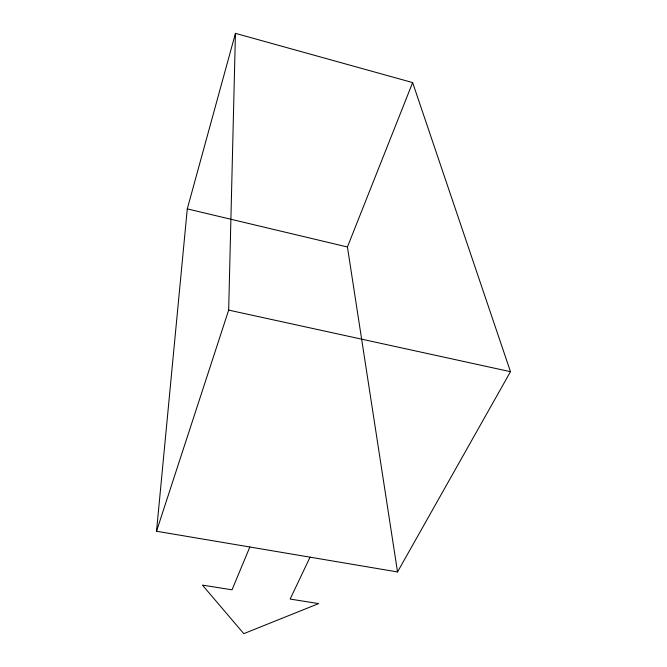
<?xml version="1.0" encoding="UTF-8"?>
<svg xmlns="http://www.w3.org/2000/svg" width="667" height="667" viewBox="0 0 667 667"><rect width="100%" height="100%" fill="white"/><g stroke="black" fill="none" stroke-linecap="round" stroke-linejoin="round"><path stroke-width="1" d="M156.52 531.24L228.673 310.105L235.443 33.35L412.64 82.583L510.48 371.686L397.532 571.944L156.52 531.24L187.285 208.879L235.443 33.35M397.532 571.944L347.424 246.99L412.64 82.583M249.85 546.998L232.024 589.82L202.426 585.109L243.788 633.65L318.651 603.602L290.137 599.066L310.063 557.17M228.673 310.105L510.48 371.686M187.285 208.879L347.424 246.99"/></g></svg>
